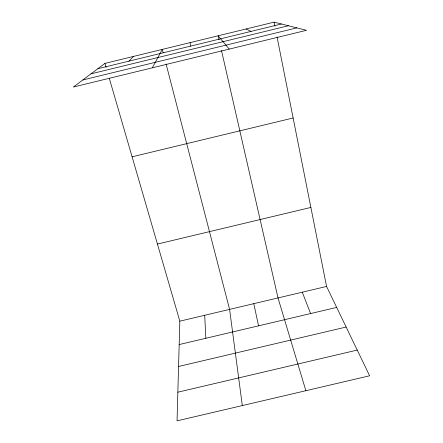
<?xml version="1.0" encoding="UTF-8"?>
<svg xmlns="http://www.w3.org/2000/svg" width="443" height="443" viewBox="0 0 443 443"><rect width="100%" height="100%" fill="white"/><g stroke="black" fill="none" stroke-linecap="round" stroke-linejoin="round"><path stroke-width="0.66" d="M109.349 78.461L179.83 321.164L177.05 420.85L369.634 375.786L326.563 286.449L277.047 36.952M152.314 67.823L162.31 49.4L163.168 52.706M128.913 61.151L133.62 56.394M104.969 63.377L73.366 87.033L306.495 30.307L274.112 22.15L104.969 63.377L106.11 67.314M97.825 68.726L281.421 23.994M90.987 73.843L288.426 25.755M82.775 79.989L296.843 27.876M132.103 156.816L293.128 117.988M157.442 244.065L310.881 207.435M179.83 321.164L326.563 286.449M179.177 344.565L336.663 307.409M178.568 366.483L346.133 327.039M177.853 392.193L357.241 350.081M246.098 28.978L251.009 31.403M229.247 49.107L218.128 35.794L219.041 39.798M302.276 292.197L310.593 313.561M305.869 390.709L278.016 297.934L221.483 50.474M166.075 63.958L229.596 309.391L242.315 405.578M253.789 303.665L258.546 325.838M274.112 22.15L274.915 26.187M204.694 315.283L205.862 338.269M190.202 42.6L190.324 46.188"/></g></svg>
